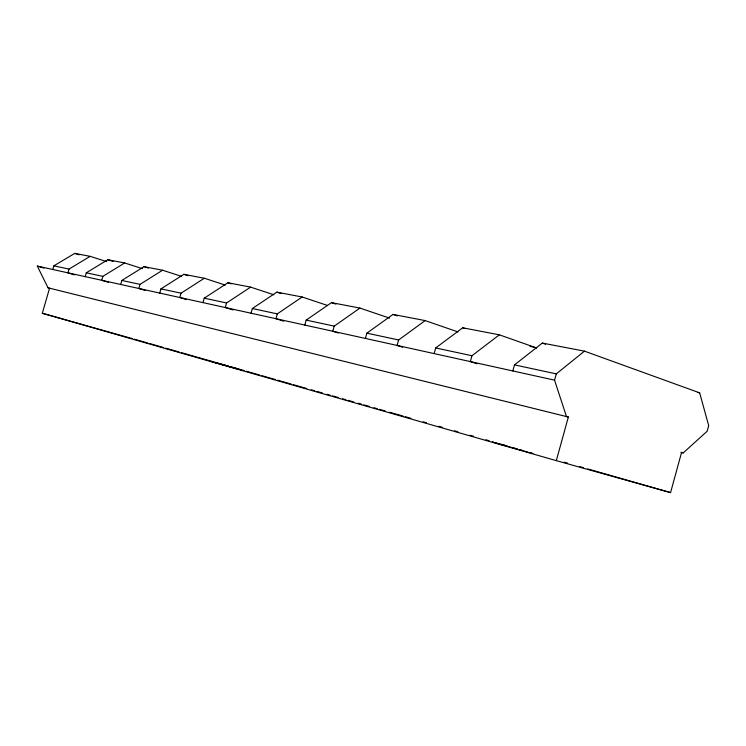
<?xml version="1.0" encoding="UTF-8"?>
<svg xmlns="http://www.w3.org/2000/svg" width="746" height="746" viewBox="0 0 746 746"><rect width="100%" height="100%" fill="white"/><g stroke="black" fill="none" stroke-linecap="round" stroke-linejoin="round"><path stroke-width="1.12" d="M556.302 460.636L568.359 417.033L566.428 416.427L554.548 380.152L37.3 266.08L48.033 287.807L49.544 288.245L42.317 313.264L556.302 460.636L670.57 492.612L681.583 452.402L683.215 452.915L707.161 431.235L708.7 425.612L699.655 392.853L584.482 351.152L542.314 343.067L514.498 364.887L512.819 370.949M554.548 380.152L556.292 373.877L584.482 351.152M434.125 353.585L435.701 347.944L462.688 327.792L499.344 334.823L536.579 347.953L529.949 346.219M499.344 334.823L471.957 355.739L470.334 361.577L476.936 363.74M365.381 338.432L366.864 333.145L393.002 314.43L425.164 320.594L457.997 331.923M425.164 320.594L398.616 339.971L397.086 345.426L402.607 347.207M327.373 305.422L302.167 297.001L277.298 313.88L275.927 318.701L283.713 321.162M304.806 325.07L306.205 320.099L331.504 302.634L359.945 308.089L389.552 318.122M359.945 308.089L334.245 326.123L332.8 331.243L338.348 333.014M202.959 302.606L204.227 298.167L227.912 282.762L250.619 287.117L273.829 294.773M250.619 287.117L226.56 302.969L225.255 307.529L233.041 309.972M251.02 313.208L252.353 308.518L276.831 292.143L302.167 297.001M120.675 284.459L121.831 280.449L144.025 266.676L162.572 270.229L181.269 276.272M162.572 270.229L140.034 284.366L138.859 288.469L145.526 290.539M159.747 293.075L160.95 288.861L183.88 274.323L204.339 278.249L225.292 285.075M204.339 278.249L181.054 293.187L179.823 297.505L186.435 299.566M52.817 269.502L53.871 265.837L74.721 253.388L90.145 256.344L106.753 261.622M90.145 256.344L68.996 269.092L67.914 272.831L74.6 274.873M85.193 276.635L86.294 272.812L107.797 259.729L124.675 262.965L142.421 268.653M124.675 262.965L102.845 276.365L101.726 280.282L108.403 282.333M697.417 392.396L699.655 392.853M53.871 265.837L68.996 269.092M86.294 272.812L102.845 276.365M121.831 280.449L140.034 284.366M160.95 288.861L181.054 293.187M204.227 298.167L226.56 302.969M252.353 308.518L277.298 313.88M306.205 320.099L334.245 326.123M366.864 333.145L398.616 339.971M435.701 347.944L471.957 355.739M514.498 364.887L556.292 373.877M48.033 287.807L568.359 417.033M680.958 452.337L683.215 452.915M240.268 369.699L241.741 370.1L240.902 369.848M211.043 361.409L225.245 365.4M492.323 441.968L494.328 442.518M234.981 368.216L238.039 369.074M495.4 442.816L517.482 449.176M523.627 450.91L527.898 452.113M528.97 452.412L531.096 453.009M42.317 313.264L132.135 338.563M232.23 367.442L234.067 367.965M227.288 366.053L231.316 367.191M518.582 449.484L522.62 450.631M224.22 365.176L228.248 366.249M229.246 366.528L239.084 369.326M219.315 363.787L223.194 364.887M218.457 363.544L213.244 362.062M511.97 447.488L517.314 449.008M134.355 339.188L147.783 343.029M150.03 343.664L163.458 347.515M165.696 348.149L179.133 352M181.371 352.634L212.713 361.605M214.951 362.248L228.388 366.09M230.626 366.734L244.063 370.575M246.301 371.219L259.729 375.061M261.967 375.704L275.405 379.546M277.643 380.18L291.08 384.031M293.318 384.666L306.746 388.517M311.231 389.794L314.588 390.755M316.826 391.398L322.421 392.993M326.897 394.28L330.254 395.24M332.492 395.884L338.097 397.478M342.573 398.765L345.93 399.725M348.168 400.369L353.763 401.963M358.248 403.25L361.605 404.211M363.843 404.845L369.438 406.449M373.914 407.736L377.271 408.696M379.509 409.33L385.113 410.934M389.589 412.212L403.026 416.063M405.264 416.697L410.86 418.301M423.168 421.826L426.535 422.786M438.844 426.311L442.201 427.272M454.519 430.796L457.876 431.757M470.185 435.282L473.551 436.242M485.86 439.767L489.217 440.727M501.536 444.252L504.893 445.213M564.228 462.184L567.585 463.145M579.894 466.67L583.251 467.63M587.736 468.917L670.57 492.612M519.337 449.577L522.359 450.444M507.588 446.378L492.453 442.033M530.238 452.701L532.942 453.484M210.726 361.325L211.472 361.549M37.3 266.08L43.93 268.094M74.721 253.388L79.141 254.787M107.797 259.729L113.345 261.501M144.025 266.676L148.426 268.094M183.88 274.323L188.16 275.712M227.912 282.762L231.223 283.853M276.831 292.143L281.214 293.598M331.504 302.634L335.896 304.107M393.002 314.43L397.394 315.931M462.688 327.792L464.861 328.548M542.314 343.067L545.596 344.232"/></g></svg>
